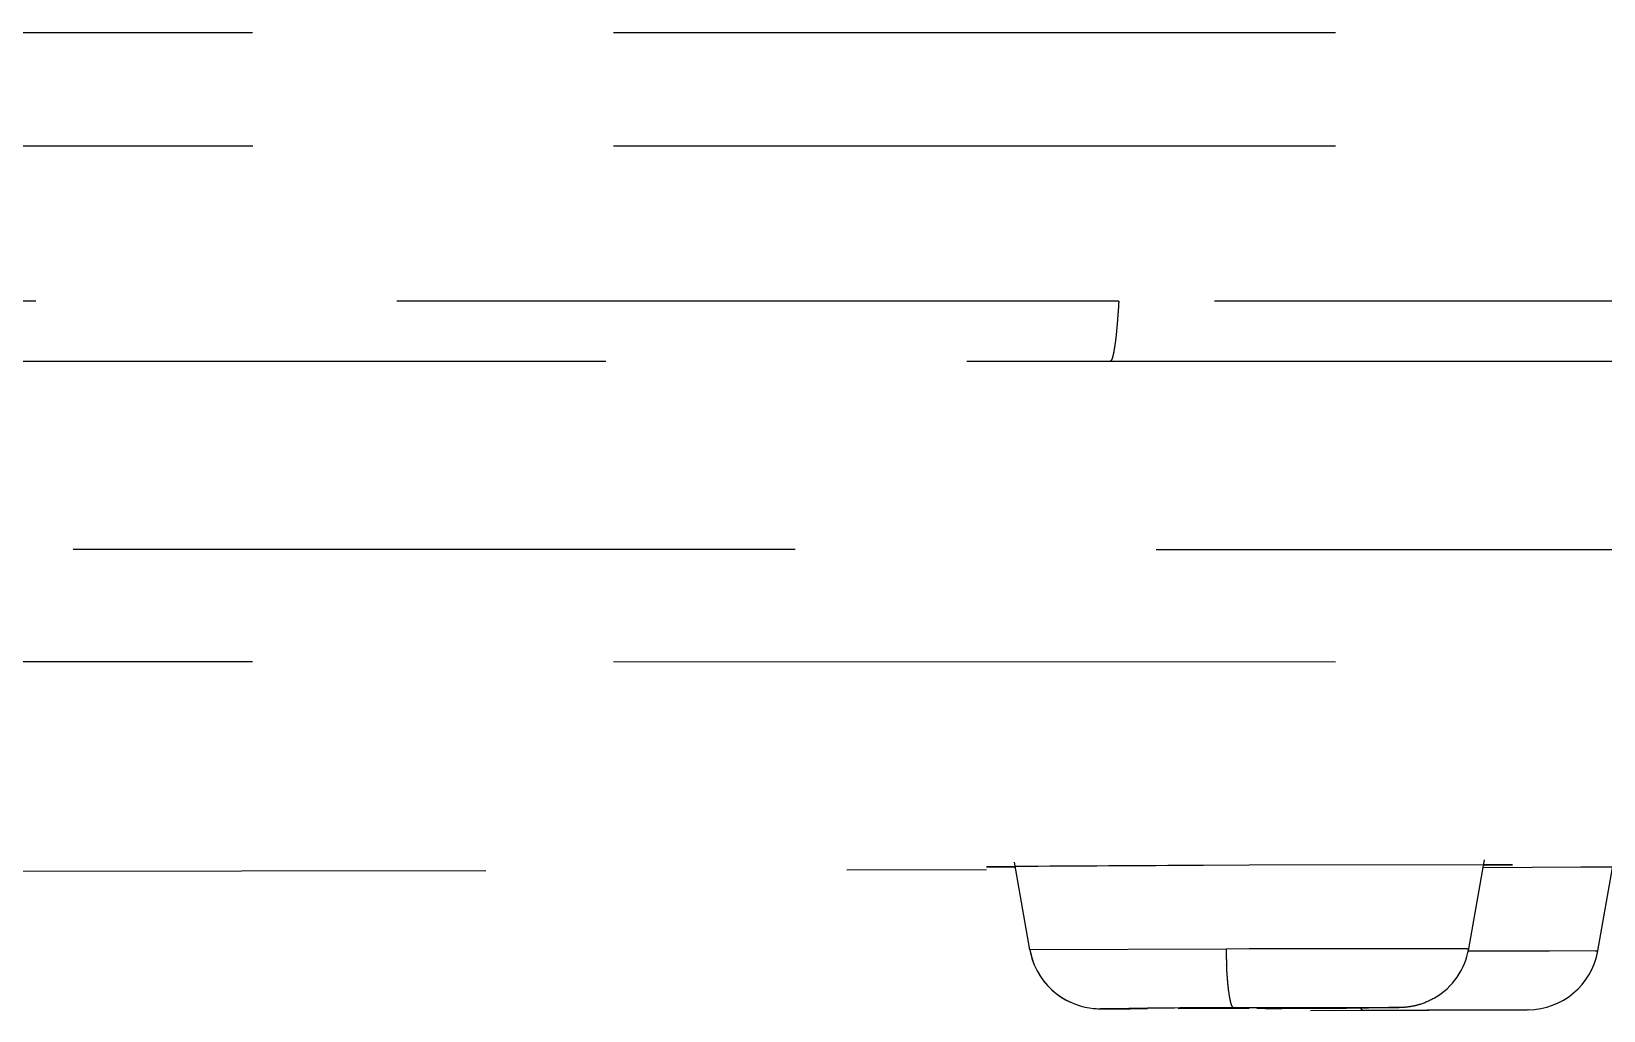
# Model space of a CAD drawing. Header units: millimetres. Extents: x 4625 to 5171, y -2661 to -1889.
# Drawn here: x 4978.313 to 4981.079, y -2175.923 to -2174.201 of the extents above; entities that cross this region are included whole.
import ezdxf

# ---------------------------------------------------------------- set-up
doc = ezdxf.new("R2010")
doc.units = ezdxf.units.MM
doc.header["$LTSCALE"] = 0.1
doc.linetypes.add('HIDDENX2', pattern=[19.05, 12.7, -6.35])
doc.layers.add('HIDDEN', color=8, linetype='HIDDENX2')

msp = doc.modelspace()

# ---------------------------------------------------------------- linework, layer by layer
at = {"layer": 'HIDDEN'}
for p, q in [((4977.4323, -2174.4017), (4995.1352, -2174.4017)), ((4980.2258, -2174.6752), (4977.4321, -2174.6752)), ((4994.9994, -2174.675), (4980.2258, -2174.675)), ((4953.2886, -2174.7808), (5001.5757, -2174.7808)), ((4983.4665, -2175.1132), (4977.4351, -2175.1116)), ((4977.4321, -2175.3087), (4983.43, -2175.3106)), ((4977.8423, -2175.6787), (4979.993, -2175.6749)), ((4980.0422, -2175.6698), (4979.993, -2175.6705)), ((4979.993, -2175.6705), (4980.0425, -2175.6708)), ((4980.0695, -2175.8165), (4980.0422, -2175.6618)), ((4980.4554, -2175.6675), (4980.3745, -2175.6679)), ((4980.869, -2175.6665), (4980.4554, -2175.6675)), ((4980.8416, -2175.8145), (4980.8692, -2175.6582)), ((4981.0386, -2175.6711), (4980.8674, -2175.6718)), ((4980.8689, -2175.6676), (4980.9184, -2175.6669)), ((4980.9184, -2175.6669), (4980.869, -2175.6665)), ((4981.0957, -2175.6708), (4981.0386, -2175.6711)), ((4981.0684, -2175.8183), (4981.096, -2175.6619)), ((4980.4146, -2175.8149), (4980.0696, -2175.8165)), ((4980.4554, -2175.8148), (4980.4146, -2175.8149)), ((4980.657, -2175.8144), (4980.4554, -2175.8148)), ((4980.7616, -2175.8143), (4980.657, -2175.8144)), ((4980.8394, -2175.8144), (4980.7616, -2175.8143)), ((4980.8394, -2175.8144), (4980.8416, -2175.8145)), ((4980.8798, -2175.8188), (4980.8412, -2175.8189)), ((4980.9835, -2175.8185), (4980.8798, -2175.8188)), ((4981.0647, -2175.8183), (4980.9835, -2175.8185)), ((4981.0647, -2175.8183), (4981.0684, -2175.8183)), ((4980.197, -2175.9199), (4980.2046, -2175.92)), ((4980.2046, -2175.92), (4980.2465, -2175.92)), ((4980.3328, -2175.9192), (4980.3304, -2175.9193)), ((4980.3304, -2175.9193), (4980.4285, -2175.9192)), ((4980.4098, -2175.9186), (4980.3328, -2175.9192)), ((4980.4417, -2175.9185), (4980.4098, -2175.9186)), ((4980.4281, -2175.9182), (4980.4835, -2175.918)), ((4980.4285, -2175.9192), (4980.4554, -2175.9191)), ((4980.4554, -2175.9184), (4980.4417, -2175.9185)), ((4980.4842, -2175.9183), (4980.4554, -2175.9184)), ((4980.469, -2175.919), (4980.5009, -2175.9189)), ((4980.4835, -2175.918), (4980.6355, -2175.9176)), ((4980.5804, -2175.9183), (4980.4842, -2175.9183)), ((4980.5631, -2175.9231), (4980.6556, -2175.9227)), ((4980.5681, -2175.9185), (4980.578, -2175.9184)), ((4980.578, -2175.9184), (4980.5804, -2175.9183)), ((4980.5981, -2175.923), (4980.7276, -2175.9224)), ((4980.6549, -2175.9228), (4980.6516, -2175.9189)), ((4980.6549, -2175.9226), (4980.7136, -2175.9224)), ((4980.7103, -2175.9225), (4980.7675, -2175.9223)), ((4980.7136, -2175.9224), (4980.771, -2175.9222)), ((4980.7276, -2175.9224), (4980.7548, -2175.9223)), ((4980.7548, -2175.9223), (4980.7707, -2175.9222)), ((4980.7675, -2175.9223), (4980.8621, -2175.9219)), ((4980.9442, -2175.9217), (4980.7682, -2175.9223)), ((4980.771, -2175.9222), (4980.8697, -2175.9219)), ((4980.8621, -2175.9219), (4980.8982, -2175.9217)), ((4980.8697, -2175.9219), (4980.9442, -2175.9217)), ((4980.8982, -2175.9217), (4980.9458, -2175.9215))]:
    msp.add_line(p, q, dxfattribs=at)
for points in [[(4980.0695, -2175.8164), (4980.0701, -2175.8194), (4980.0732, -2175.8314), (4980.0773, -2175.8428), (4980.0823, -2175.8534), (4980.0882, -2175.8634), (4980.0948, -2175.8725), (4980.102, -2175.8808), (4980.1097, -2175.8883), (4980.1179, -2175.895), (4980.1263, -2175.9007), (4980.135, -2175.9057), (4980.1437, -2175.9098)], [(4980.0696, -2175.8165), (4980.0699, -2175.8182), (4980.0728, -2175.8301), (4980.0767, -2175.8413), (4980.0815, -2175.8518), (4980.0871, -2175.8617), (4980.0935, -2175.8708), (4980.1004, -2175.8791), (4980.1079, -2175.8866), (4980.1158, -2175.8934), (4980.124, -2175.8992), (4980.1324, -2175.9043), (4980.1409, -2175.9086), (4980.1495, -2175.9121), (4980.158, -2175.9149), (4980.1664, -2175.917), (4980.1741, -2175.9184), (4980.1808, -2175.9193), (4980.1861, -2175.9197), (4980.1893, -2175.9198), (4980.1915, -2175.9199), (4980.1933, -2175.9199), (4980.197, -2175.9199)]]:
    msp.add_lwpolyline(points, dxfattribs=at)
for centre, radius, start, end in [((4980.7061, -2263.5252), 87.8579, 90.216251, 90.432984), ((4981.4347, -2175.7922), 1.0204, 181.278, 182.8375), ((4980.7184, -2175.7929), 0.125, 300.2676, 350.0852), ((4980.9453, -2175.7967), 0.125, 270.2573, 350.0838), ((4980.7006, -2244.6039), 68.6863, 90.227289, 90.353693), ((4980.2126, -2107.4506), 68.4693, 270.227145, 270.354239), ((4980.2564, -2096.3297), 79.5898, 270.163878, 270.294449), ((4980.4019, -2154.8075), 21.1116, 270.26886, 270.45118)]:
    msp.add_arc(centre, radius, start, end, dxfattribs=at)
for points, knots in [([(4977.432, -2174.2029), (4978.3577, -2174.2025), (4980.2054, -2174.2022), (4982.969, -2174.2031), (4985.7112, -2174.2025), (4987.976, -2174.2028), (4989.7624, -2174.2025), (4991.072, -2174.202), (4992.3504, -2174.2011), (4993.3918, -2174.2005), (4994.2007, -2174.201), (4994.9666, -2174.202), (4995.8716, -2174.2034), (4996.8858, -2174.2032), (4997.5294, -2174.2027), (4997.8336, -2174.2025)], [0, 0, 0, 0, 0.136111, 0.271708, 0.406381, 0.539336, 0.604747, 0.669067, 0.731911, 0.792739, 0.82219, 0.850865, 0.905361, 0.95527, 1, 1, 1, 1]), ([(4980.2259, -2174.675), (4980.2255, -2174.6827), (4980.2245, -2174.6973), (4980.2229, -2174.7179), (4980.2212, -2174.7358), (4980.2193, -2174.7508), (4980.2174, -2174.7629), (4980.2155, -2174.7719), (4980.2138, -2174.7775), (4980.2123, -2174.7801), (4980.2114, -2174.7808), (4980.211, -2174.7808)], [0, 0, 0, 0, 0.216051, 0.407697, 0.574241, 0.714917, 0.828865, 0.915209, 0.97204, 0.98912, 1, 1, 1, 1]), ([(4980.4281, -2175.9182), (4980.4273, -2175.9182), (4980.4262, -2175.9172), (4980.4252, -2175.9154), (4980.4238, -2175.9121), (4980.4223, -2175.9063), (4980.4197, -2175.8931), (4980.4173, -2175.8716), (4980.4161, -2175.853), (4980.4156, -2175.8427)], [0, 0, 0, 0, 0.027877, 0.050582, 0.080593, 0.164732, 0.281197, 0.600934, 1, 1, 1, 1]), ([(4980.2763, -2175.92), (4980.2646, -2175.92), (4980.2442, -2175.92), (4980.2202, -2175.92), (4980.2064, -2175.92), (4980.199, -2175.9199), (4980.196, -2175.9199), (4980.1924, -2175.9198), (4980.1961, -2175.9197), (4980.2016, -2175.9196), (4980.219, -2175.9194), (4980.244, -2175.9192), (4980.2648, -2175.919), (4980.2766, -2175.919)], [0, 0, 0, 0, 0.211399, 0.369049, 0.4257, 0.466595, 0.491118, 0.499168, 0.507587, 0.532415, 0.630286, 0.788175, 1, 1, 1, 1]), ([(4980.6355, -2175.9176), (4980.6473, -2175.9176), (4980.6681, -2175.9175), (4980.6931, -2175.9175), (4980.7105, -2175.9176), (4980.716, -2175.9176), (4980.7197, -2175.9177), (4980.7161, -2175.9179), (4980.7131, -2175.9179), (4980.7057, -2175.918), (4980.6919, -2175.9181), (4980.668, -2175.9183), (4980.6476, -2175.9185), (4980.6359, -2175.9186)], [0, 0, 0, 0, 0.211818, 0.369985, 0.4681, 0.492909, 0.501243, 0.509382, 0.533935, 0.57476, 0.631277, 0.788654, 1, 1, 1, 1]), ([(4980.7815, -2175.9009), (4980.7734, -2175.9056), (4980.7605, -2175.9113), (4980.7426, -2175.9159), (4980.7282, -2175.9178), (4980.7122, -2175.9181), (4980.691, -2175.9183), (4980.6751, -2175.9184), (4980.6654, -2175.9184)], [0, 0, 0, 0, 0.234851, 0.352097, 0.466149, 0.599187, 0.755794, 1, 1, 1, 1])]:
    msp.add_open_spline(points, degree=3, knots=knots, dxfattribs=at)

doc.saveas('drawing.dxf')
